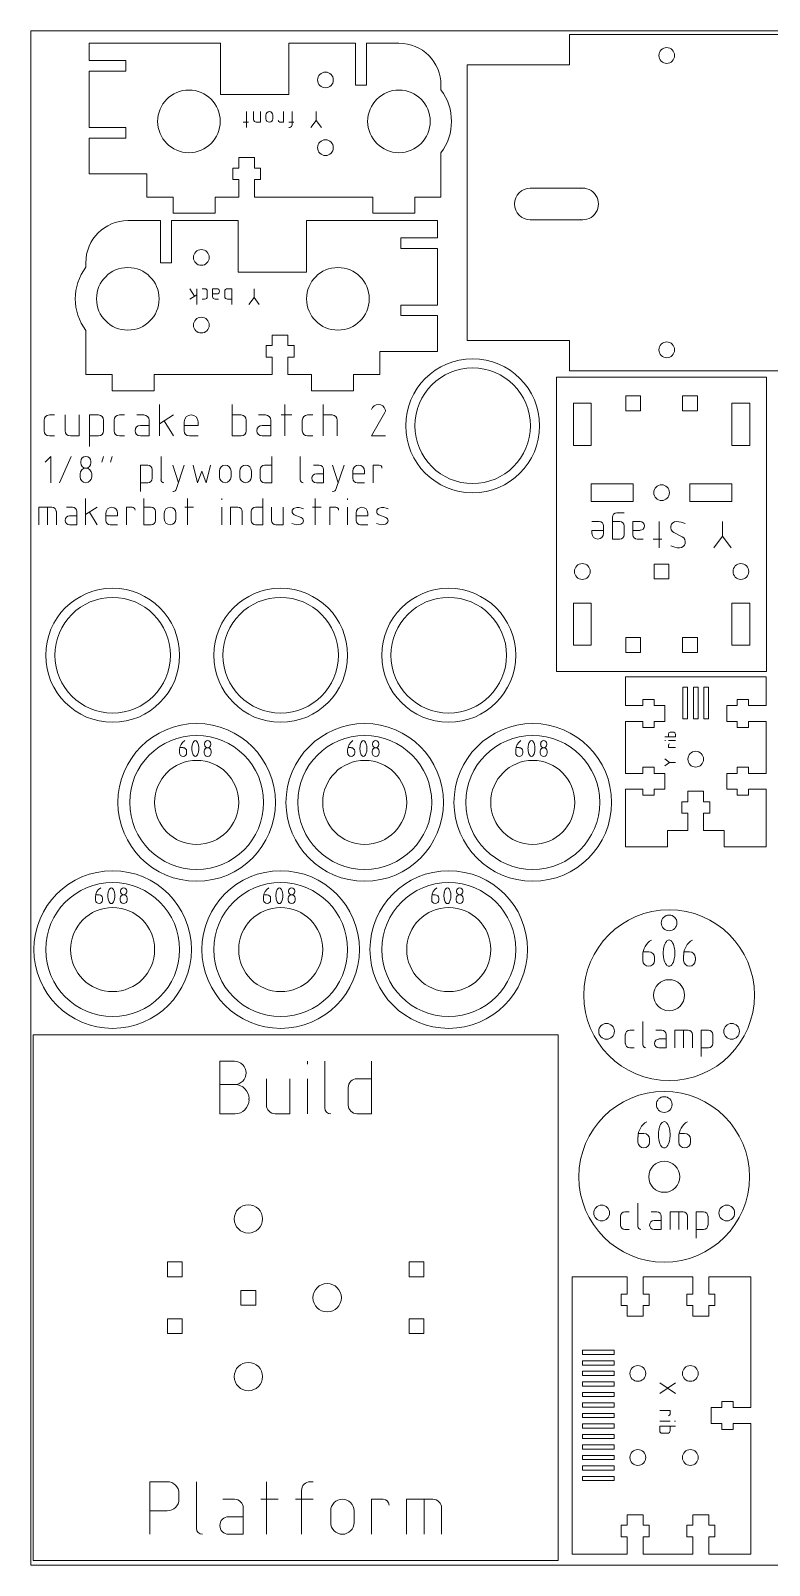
# Model space of a CAD drawing. Header units: millimetres. Extents: x 0 to 292, y 0 to 292.
# Drawn here: x 0 to 140.7, y 0 to 292 of the extents above; entities that cross this region are included whole.
import ezdxf

# ---------------------------------------------------------------- set-up
doc = ezdxf.new("R2010")
doc.units = ezdxf.units.MM
doc.layers.get('0').update_dxf_attribs({"linetype": 'CONTINUOUS', "lineweight": 25, "true_color": 0x000000})
for name, color, linetype, lineweight, true_color in [('borders', 4, 'CONTINUOUS', 0, 0x00ffff), ('build-platform', 7, 'CONTINUOUS', 0, 0x000000), ('cut', 7, 'CONTINUOUS', 0, 0x000000), ('cuts', 7, 'CONTINUOUS', 0, 0x000000), ('etch', 4, 'CONTINUOUS', 0, 0x00ffff), ('main-deck', 7, 'CONTINUOUS', 0, 0x000000), ('rib', 7, 'CONTINUOUS', 0, 0x000000), ('text', 4, 'CONTINUOUS', 0, 0x00ffff)]:
    doc.layers.add(name, color=color, linetype=linetype, lineweight=lineweight, true_color=true_color)

# ---------------------------------------------------------------- blocks, each defined once
blk = doc.blocks.new('m3-t-slot')
at = {"layer": 'cuts'}
for p, q in [((-1.5, 7.5), (1.5, 7.5)), ((-1.5, 5.5), (-1.5, 7.5)), ((1.5, 7.5), (1.5, 5.5)), ((-2.66, 3.33), (-2.66, 5.5)), ((-2.66, 5.5), (-1.5, 5.5)), ((-1.5, 3.33), (-2.66, 3.33)), ((-1.5, 0), (-1.5, 3.33)), ((1.5, 5.5), (2.66, 5.5)), ((2.66, 3.33), (1.5, 3.33)), ((1.5, 3.33), (1.5, 0)), ((2.66, 5.5), (2.66, 3.33))]:
    blk.add_line(p, q, dxfattribs=at)

msp = doc.modelspace()

# ---------------------------------------------------------------- linework, layer by layer
at = {"layer": 'borders'}
for p, q in [((292, 292), (0, 292)), ((0, 292), (0, 0)), ((2.73, 209.89), (3.84, 211)), ((3.84, 211), (3.84, 206)), ((7.73, 211), (5.51, 206)), ((13.57, 209.89), (13.84, 211)), ((15.23, 209.89), (15.51, 211)), ((24.82, 211), (24.82, 206.55)), ((45.93, 211), (45.93, 206)), ((51.34, 211), (51.34, 206.55)), ((9.4, 207.66), (9.4, 207.11)), ((9.54, 210.03), (9.54, 209.75)), ((11.48, 209.75), (11.48, 210.03)), ((11.62, 207.11), (11.62, 207.66)), ((22.32, 209.33), (20.93, 209.33)), ((20.93, 209.33), (20.93, 204.33)), ((23.15, 206.83), (23.15, 208.5)), ((27.04, 209.33), (28.15, 206)), ((29.26, 209.33), (27.72, 204.71)), ((30.93, 209.33), (31.76, 206)), ((31.76, 206), (32.59, 208.22)), ((32.59, 208.22), (33.43, 206)), ((33.43, 206), (34.26, 209.33)), ((35.93, 208.22), (35.93, 207.11)), ((38.15, 207.11), (38.15, 208.22)), ((39.82, 208.22), (39.82, 207.11)), ((42.04, 207.11), (42.04, 208.22)), ((43.7, 206.83), (43.7, 208.5)), ((44.54, 209.33), (45.93, 209.33)), ((53.84, 209.33), (54.95, 209.33)), ((54.4, 207.66), (55.79, 207.66)), ((55.79, 208.5), (55.79, 206)), ((57.45, 209.33), (58.57, 206)), ((59.68, 209.33), (58.14, 204.71)), ((61.34, 208.22), (61.34, 206.83)), ((61.34, 207.66), (63.57, 207.66)), ((63.57, 207.66), (63.57, 208.22)), ((65.23, 206), (65.23, 209.33)), ((65.23, 209.33), (66.34, 209.33)), ((20.93, 206), (22.32, 206)), ((45.93, 206), (44.54, 206)), ((55.79, 206), (54.4, 206)), ((62.18, 206), (63.57, 206)), ((10.44, 203), (10.44, 198)), ((21.55, 203), (21.55, 198)), ((27.19, 204.33), (27.04, 204.33)), ((29.89, 203), (29.89, 198)), ((36.41, 202.72), (36.41, 203)), ((44.19, 203), (44.19, 198)), ((54.19, 203), (54.19, 198)), ((57.61, 204.33), (57.45, 204.33)), ((60.3, 202.72), (60.3, 203)), ((1.55, 198), (1.55, 201.33)), ((1.55, 201.33), (4.05, 201.33)), ((3.22, 201.33), (3.22, 198)), ((4.89, 200.5), (4.89, 198)), ((6.83, 201.33), (7.94, 201.33)), ((7.39, 199.66), (8.77, 199.66)), ((8.77, 200.5), (8.77, 198)), ((10.44, 199.94), (12.66, 201.33)), ((11.18, 200.4), (12.66, 198)), ((14.33, 200.22), (14.33, 198.83)), ((14.33, 199.66), (16.55, 199.66)), ((16.55, 199.66), (16.55, 200.22)), ((18.22, 198), (18.22, 201.33)), ((18.22, 201.33), (19.33, 201.33)), ((22.94, 201.33), (21.55, 201.33)), ((23.77, 198.83), (23.77, 200.5)), ((25.44, 200.22), (25.44, 199.11)), ((27.66, 199.11), (27.66, 200.22)), ((29.33, 201.33), (31, 201.33)), ((36.41, 198), (36.41, 201.33)), ((38.08, 198), (38.08, 201.33)), ((38.08, 201.33), (39.47, 201.33)), ((40.3, 200.5), (40.3, 198)), ((41.97, 198.83), (41.97, 200.5)), ((42.8, 201.33), (44.19, 201.33)), ((45.86, 201.33), (45.86, 198.83)), ((48.08, 198), (48.08, 201.33)), ((50.2, 199.9), (51.52, 199.36)), ((53.64, 201.33), (55.3, 201.33)), ((56.97, 198), (56.97, 201.33)), ((56.97, 201.33), (58.08, 201.33)), ((60.3, 198), (60.3, 201.33)), ((61.97, 200.22), (61.97, 198.83)), ((61.97, 199.66), (64.19, 199.66)), ((64.19, 199.66), (64.19, 200.22)), ((66.31, 199.9), (67.63, 199.36)), ((8.77, 198), (7.39, 198)), ((15.16, 198), (16.55, 198)), ((21.55, 198), (22.94, 198)), ((44.19, 198), (42.8, 198)), ((46.69, 198), (48.08, 198)), ((62.8, 198), (64.19, 198)), ((0, 0), (292, 0))]:
    msp.add_line(p, q, dxfattribs=at)
for centre, radius, start, end in [((10.51, 210.03), 0.972, 0, 180), ((10.51, 207.66), 1.11, 0, 180), ((10.51, 209.75), 0.972, 180, 0), ((22.32, 208.5), 0.833, 0, 90), ((37.04, 208.22), 1.11, 0, 180), ((40.93, 208.22), 1.11, 0, 180), ((44.54, 208.5), 0.833, 90, 180), ((54.4, 206.83), 0.833, 90, 270), ((54.95, 208.5), 0.833, 0, 90), ((62.45, 208.22), 1.11, 0, 180), ((66.34, 208.78), 0.556, 0, 90), ((10.51, 207.11), 1.11, 180, 0), ((22.32, 206.83), 0.833, 270, 0), ((25.37, 206.55), 0.556, 180, 270), ((27.19, 204.89), 0.556, 270, 341.6), ((37.04, 207.11), 1.11, 180, 0), ((40.93, 207.11), 1.11, 180, 0), ((44.54, 206.83), 0.833, 180, 270), ((51.9, 206.55), 0.556, 180, 270), ((57.61, 204.89), 0.556, 270, 341.6), ((62.18, 206.83), 0.833, 180, 270), ((4.05, 200.5), 0.833, 0, 90), ((7.39, 198.83), 0.833, 90, 270), ((7.94, 200.5), 0.833, 0, 90), ((15.44, 200.22), 1.11, 0, 180), ((15.16, 198.83), 0.833, 180, 270), ((19.33, 200.78), 0.556, 0, 90), ((22.94, 200.5), 0.833, 0, 90), ((22.94, 198.83), 0.833, 270, 0), ((26.55, 200.22), 1.11, 0, 180), ((26.55, 199.11), 1.11, 180, 0), ((39.47, 200.5), 0.833, 0, 90), ((42.8, 200.5), 0.833, 90, 180), ((42.8, 198.83), 0.833, 180, 270), ((46.69, 198.83), 0.833, 180, 270), ((50.45, 200.52), 0.667, 108.3, 247.8), ((50.95, 199.01), 2.25, 63.1, 108.3), ((51.26, 198.74), 0.667, 288.3, 67.79), ((58.08, 200.78), 0.556, 0, 90), ((63.08, 200.22), 1.11, 0, 180), ((62.8, 198.83), 0.833, 180, 270), ((66.56, 200.52), 0.667, 108.3, 247.8), ((67.06, 199.01), 2.25, 63.1, 108.3), ((67.38, 198.74), 0.667, 288.3, 67.79), ((50.77, 200.25), 2.25, 243.1, 288.3), ((66.88, 200.25), 2.25, 243.1, 288.3)]:
    msp.add_arc(centre, radius, start, end, dxfattribs=at)
at = {"layer": 'build-platform'}
for p, q in [((0.46, 0.91), (0.46, 100.91)), ((0.46, 100.91), (100.46, 100.91)), ((100.46, 100.91), (100.46, 0.91)), ((28.87, 57.72), (26.05, 57.72)), ((26.05, 57.72), (26.05, 54.9)), ((28.87, 54.9), (28.87, 57.72)), ((74.87, 57.72), (72.05, 57.72)), ((72.05, 57.72), (72.05, 54.9)), ((74.87, 54.9), (74.87, 57.72)), ((26.05, 54.9), (28.87, 54.9)), ((72.05, 54.9), (74.87, 54.9)), ((42.87, 52.32), (40.05, 52.32)), ((40.05, 52.32), (40.05, 49.5)), ((42.87, 49.5), (42.87, 52.32)), ((28.87, 46.92), (26.05, 46.92)), ((26.05, 46.92), (26.05, 44.1)), ((28.87, 44.1), (28.87, 46.92)), ((40.05, 49.5), (42.87, 49.5)), ((74.87, 46.92), (72.05, 46.92)), ((72.05, 46.92), (72.05, 44.1)), ((74.87, 44.1), (74.87, 46.92)), ((26.05, 44.1), (28.87, 44.1)), ((72.05, 44.1), (74.87, 44.1)), ((100.46, 0.91), (0.46, 0.91))]:
    msp.add_line(p, q, dxfattribs=at)
for centre in [(41.46, 65.91), (56.46, 50.91), (41.46, 35.91)]:
    msp.add_circle(centre, 2.7, dxfattribs=at)
at = {"layer": 'cut'}
for centre, radius in [((84.16, 216.83), 12.75), ((84.16, 216.83), 11), ((15.61, 173.16), 12.75), ((15.61, 173.16), 11), ((47.61, 173.16), 12.75), ((47.61, 173.16), 11), ((79.61, 173.16), 12.75), ((79.61, 173.16), 11), ((31.61, 145.16), 15), ((63.61, 145.16), 15), ((95.61, 145.16), 15), ((31.61, 145.16), 8), ((63.61, 145.16), 8), ((95.61, 145.16), 8), ((15.61, 117.16), 15), ((47.61, 117.16), 15), ((79.61, 117.16), 15), ((15.61, 117.16), 8), ((47.61, 117.16), 8), ((79.61, 117.16), 8), ((121.57, 108.48), 16.25), ((121.57, 122.23), 1.5), ((121.57, 108.48), 2.95), ((109.66, 101.61), 1.5), ((133.47, 101.61), 1.5), ((120.64, 73.92), 16.25), ((120.64, 87.67), 1.5), ((120.64, 73.92), 2.95), ((108.73, 67.04), 1.5), ((132.55, 67.04), 1.5)]:
    msp.add_circle(centre, radius, dxfattribs=at)
at = {"layer": 'cuts'}
for p, q in [((11.13, 289.63), (36.13, 289.63)), ((11.13, 286.33), (11.13, 289.63)), ((36.13, 289.63), (36.13, 279.83)), ((49.13, 279.83), (49.13, 289.63)), ((49.13, 289.63), (61.83, 289.63)), ((61.83, 289.63), (61.83, 281.63)), ((63.93, 289.63), (70.13, 289.63)), ((63.93, 281.63), (63.93, 289.63)), ((18.13, 286.33), (11.13, 286.33)), ((18.13, 284.33), (18.13, 286.33)), ((18.13, 284.33), (11.13, 284.33)), ((11.13, 273.55), (11.13, 284.33)), ((61.83, 281.63), (63.93, 281.63)), ((78.13, 281.63), (78.13, 280.75)), ((36.13, 279.83), (49.13, 279.83)), ((18.13, 273.55), (11.13, 273.55)), ((18.13, 271.55), (18.13, 273.55)), ((11.13, 271.55), (18.13, 271.55)), ((11.13, 264.75), (11.13, 271.55)), ((78.13, 268.75), (78.13, 260.35)), ((22.13, 264.75), (11.13, 264.75)), ((22.13, 260.35), (22.13, 264.75)), ((22.13, 260.35), (27.13, 260.35)), ((27.13, 260.35), (27.13, 257.25)), ((35.13, 257.25), (35.13, 260.35)), ((35.13, 260.35), (39.63, 260.35)), ((42.63, 260.35), (65.13, 260.35)), ((65.13, 260.35), (65.13, 257.25)), ((73.13, 257.25), (73.13, 260.35)), ((73.13, 260.35), (78.13, 260.35)), ((27.13, 257.25), (35.13, 257.25)), ((65.13, 257.25), (73.13, 257.25)), ((24.7, 255.86), (18.5, 255.86)), ((24.7, 247.86), (24.7, 255.86)), ((39.5, 255.86), (26.8, 255.86)), ((26.8, 255.86), (26.8, 247.86)), ((39.5, 246.06), (39.5, 255.86)), ((52.5, 255.86), (52.5, 246.06)), ((77.5, 255.86), (52.5, 255.86)), ((77.5, 252.56), (77.5, 255.86)), ((70.5, 252.56), (77.5, 252.56)), ((70.5, 250.56), (70.5, 252.56)), ((70.5, 250.56), (77.5, 250.56)), ((77.5, 239.78), (77.5, 250.56)), ((10.5, 247.86), (10.5, 246.98)), ((26.8, 247.86), (24.7, 247.86)), ((52.5, 246.06), (39.5, 246.06)), ((70.5, 237.78), (70.5, 239.78)), ((70.5, 239.78), (77.5, 239.78)), ((77.5, 237.78), (70.5, 237.78)), ((77.5, 230.98), (77.5, 237.78)), ((10.5, 234.98), (10.5, 226.58)), ((66.5, 230.98), (77.5, 230.98)), ((66.5, 226.58), (66.5, 230.98)), ((15.5, 226.58), (10.5, 226.58)), ((15.5, 223.48), (15.5, 226.58)), ((23.5, 226.58), (23.5, 223.48)), ((46, 226.58), (23.5, 226.58)), ((53.5, 226.58), (49, 226.58)), ((53.5, 223.48), (53.5, 226.58)), ((61.5, 226.58), (61.5, 223.48)), ((66.5, 226.58), (61.5, 226.58)), ((100.14, 170.1), (100.14, 226.1)), ((100.14, 226.1), (140.14, 226.1)), ((140.14, 226.1), (140.14, 170.1)), ((23.5, 223.48), (15.5, 223.48)), ((61.5, 223.48), (53.5, 223.48)), ((116.15, 222.51), (113.33, 222.51)), ((113.33, 222.51), (113.33, 219.69)), ((116.15, 219.69), (116.15, 222.51)), ((126.95, 222.51), (124.13, 222.51)), ((124.13, 222.51), (124.13, 219.69)), ((126.95, 219.69), (126.95, 222.51)), ((103.34, 213.1), (103.34, 221.1)), ((103.34, 221.1), (106.74, 221.1)), ((106.74, 221.1), (106.74, 213.1)), ((113.33, 219.69), (116.15, 219.69)), ((124.13, 219.69), (126.95, 219.69)), ((133.54, 213.1), (133.54, 221.1)), ((133.54, 221.1), (136.94, 221.1)), ((136.94, 221.1), (136.94, 213.1)), ((106.74, 213.1), (103.34, 213.1)), ((136.94, 213.1), (133.54, 213.1)), ((106.74, 202.4), (106.74, 205.8)), ((106.74, 205.8), (114.74, 205.8)), ((114.74, 205.8), (114.74, 202.4)), ((125.54, 202.4), (125.54, 205.8)), ((125.54, 205.8), (133.54, 205.8)), ((133.54, 205.8), (133.54, 202.4)), ((114.74, 202.4), (106.74, 202.4)), ((133.54, 202.4), (125.54, 202.4)), ((121.55, 190.51), (118.73, 190.51)), ((118.73, 190.51), (118.73, 187.69)), ((121.55, 187.69), (121.55, 190.51)), ((118.73, 187.69), (121.55, 187.69)), ((103.34, 175.1), (103.34, 183.1)), ((103.34, 183.1), (106.74, 183.1)), ((106.74, 183.1), (106.74, 175.1)), ((133.54, 175.1), (133.54, 183.1)), ((133.54, 183.1), (136.94, 183.1)), ((136.94, 183.1), (136.94, 175.1)), ((116.15, 176.51), (113.33, 176.51)), ((113.33, 176.51), (113.33, 173.69)), ((116.15, 173.69), (116.15, 176.51)), ((126.95, 176.51), (124.13, 176.51)), ((124.13, 176.51), (124.13, 173.69)), ((126.95, 173.69), (126.95, 176.51)), ((106.74, 175.1), (103.34, 175.1)), ((113.33, 173.69), (116.15, 173.69)), ((124.13, 173.69), (126.95, 173.69)), ((136.94, 175.1), (133.54, 175.1)), ((140.14, 170.1), (100.14, 170.1)), ((140.04, 169.07), (113.24, 169.07)), ((113.24, 169.07), (113.24, 163.57)), ((125.09, 167.07), (124.19, 167.07)), ((124.19, 167.07), (124.19, 161.07)), ((125.09, 161.07), (125.09, 167.07)), ((127.09, 167.07), (126.19, 167.07)), ((126.19, 167.07), (126.19, 161.07)), ((127.09, 161.07), (127.09, 167.07)), ((129.09, 167.07), (128.19, 167.07)), ((128.19, 167.07), (128.19, 161.07)), ((129.09, 161.07), (129.09, 167.07)), ((140.04, 163.57), (140.04, 169.07)), ((124.19, 161.07), (125.09, 161.07)), ((126.19, 161.07), (127.09, 161.07)), ((128.19, 161.07), (129.09, 161.07)), ((113.24, 160.57), (113.24, 150.69)), ((140.04, 150.69), (140.04, 160.57)), ((113.24, 147.69), (113.24, 136.69)), ((140.04, 136.69), (140.04, 147.69)), ((121.24, 136.69), (121.24, 139.79)), ((121.24, 139.79), (125.14, 139.79)), ((128.14, 139.79), (132.04, 139.79)), ((132.04, 139.79), (132.04, 136.69)), ((113.24, 136.69), (121.24, 136.69)), ((132.04, 136.69), (140.04, 136.69))]:
    msp.add_line(p, q, dxfattribs=at)
for centre, radius in [((56.13, 282.63), 1.5), ((30.13, 274.75), 5.96), ((70.13, 274.75), 5.96), ((56.13, 269.75), 1.5), ((32.5, 248.86), 1.5), ((18.5, 240.98), 5.96), ((58.5, 240.98), 5.96), ((32.5, 235.98), 1.5), ((120.14, 204.1), 1.5), ((105.04, 189.1), 1.5), ((135.24, 189.1), 1.5), ((126.64, 153.38), 1.5)]:
    msp.add_circle(centre, radius, dxfattribs=at)
for centre, radius, start, end in [((70.13, 281.63), 8, 360, 90), ((70.13, 274.75), 10, 323.1301, 36.8699), ((18.5, 247.86), 8, 90, 180), ((18.5, 240.98), 10, 143.1301, 216.8699)]:
    msp.add_arc(centre, radius, start, end, dxfattribs=at)
at = {"layer": 'etch'}
for p, q in [((28.36, 155.18), (28.36, 154.58)), ((29.03, 155.58), (28.4, 155.58)), ((29.7, 154.58), (29.7, 154.91)), ((33.03, 154.91), (33.03, 154.58)), ((33.11, 156.33), (33.11, 156.16)), ((34.28, 156.16), (34.28, 156.33)), ((34.36, 154.58), (34.36, 154.91)), ((60.36, 155.18), (60.36, 154.58)), ((61.03, 155.58), (60.4, 155.58)), ((61.7, 154.58), (61.7, 154.91)), ((65.03, 154.91), (65.03, 154.58)), ((65.11, 156.33), (65.11, 156.16)), ((66.28, 156.16), (66.28, 156.33)), ((66.36, 154.58), (66.36, 154.91)), ((92.36, 155.18), (92.36, 154.58)), ((93.03, 155.58), (92.4, 155.58)), ((93.7, 154.58), (93.7, 154.91)), ((97.03, 154.91), (97.03, 154.58)), ((97.11, 156.33), (97.11, 156.16)), ((98.28, 156.16), (98.28, 156.33)), ((98.36, 154.58), (98.36, 154.91)), ((12.36, 127.18), (12.36, 126.58)), ((13.03, 127.58), (12.4, 127.58)), ((13.7, 126.58), (13.7, 126.91)), ((17.03, 126.91), (17.03, 126.58)), ((17.11, 128.33), (17.11, 128.16)), ((18.28, 128.16), (18.28, 128.33)), ((18.36, 126.58), (18.36, 126.91)), ((44.36, 127.18), (44.36, 126.58)), ((45.03, 127.58), (44.4, 127.58)), ((45.7, 126.58), (45.7, 126.91)), ((49.03, 126.91), (49.03, 126.58)), ((49.11, 128.33), (49.11, 128.16)), ((50.28, 128.16), (50.28, 128.33)), ((50.36, 126.58), (50.36, 126.91)), ((76.36, 127.18), (76.36, 126.58)), ((77.03, 127.58), (76.4, 127.58)), ((77.7, 126.58), (77.7, 126.91)), ((81.03, 126.91), (81.03, 126.58)), ((81.11, 128.33), (81.11, 128.16)), ((82.28, 128.16), (82.28, 128.33)), ((82.36, 126.58), (82.36, 126.91)), ((116.57, 116.09), (116.57, 115.09)), ((117.68, 116.76), (116.63, 116.76)), ((118.79, 115.09), (118.79, 115.65)), ((124.34, 116.09), (124.34, 115.09)), ((125.45, 116.76), (124.41, 116.76)), ((126.57, 115.09), (126.57, 115.65)), ((116.57, 103.48), (116.57, 99.04)), ((113.23, 100.98), (113.23, 99.31)), ((114.9, 101.81), (114.07, 101.81)), ((119.07, 101.81), (120.18, 101.81)), ((119.62, 100.15), (121.01, 100.15)), ((121.01, 100.98), (121.01, 98.48)), ((122.68, 98.48), (122.68, 101.81)), ((122.68, 101.81), (125.18, 101.81)), ((124.34, 101.81), (124.34, 98.48)), ((126.01, 100.98), (126.01, 98.48)), ((129.07, 101.81), (127.68, 101.81)), ((127.68, 101.81), (127.68, 96.81)), ((129.9, 99.31), (129.9, 100.98)), ((114.07, 98.48), (114.9, 98.48)), ((121.01, 98.48), (119.62, 98.48)), ((127.68, 98.48), (129.07, 98.48)), ((116.75, 82.19), (115.71, 82.19)), ((124.53, 82.19), (123.49, 82.19)), ((115.64, 81.53), (115.64, 80.53)), ((117.86, 80.53), (117.86, 81.08)), ((123.42, 81.53), (123.42, 80.53)), ((125.64, 80.53), (125.64, 81.08)), ((113.98, 67.25), (113.14, 67.25)), ((115.64, 68.92), (115.64, 64.47)), ((118.14, 67.25), (119.25, 67.25)), ((121.75, 63.92), (121.75, 67.25)), ((121.75, 67.25), (124.25, 67.25)), ((123.42, 67.25), (123.42, 63.92)), ((128.14, 67.25), (126.75, 67.25)), ((126.75, 67.25), (126.75, 62.25)), ((112.31, 66.42), (112.31, 64.75)), ((118.7, 65.58), (120.09, 65.58)), ((120.09, 66.42), (120.09, 63.92)), ((125.09, 66.42), (125.09, 63.92)), ((128.98, 64.75), (128.98, 66.42)), ((113.14, 63.92), (113.98, 63.92)), ((120.09, 63.92), (118.7, 63.92)), ((126.75, 63.92), (128.14, 63.92))]:
    msp.add_line(p, q, dxfattribs=at)
for centre in [(31.61, 145.16), (63.61, 145.16), (95.61, 145.16), (15.61, 117.16), (47.61, 117.16), (79.61, 117.16)]:
    msp.add_circle(centre, 12.75, dxfattribs=at)
for centre, radius, start, end in [((30.36, 155.18), 2, 120, 180), ((29.03, 154.91), 0.667, 0, 90), ((33.83, 155.42), 3.13, 167.9, 180.2), ((33.83, 155.4), 3.13, 179.8, 192.1), ((32.34, 155.78), 1.6, 143.2, 169.5), ((31.36, 156.55), 0.363, 32.76, 147.2), ((30.38, 155.78), 1.6, 10.51, 36.77), ((28.89, 155.42), 3.13, 359.8, 12.09), ((28.89, 155.4), 3.13, 347.9, 0.1885), ((33.7, 154.91), 0.667, 0, 180), ((33.7, 156.33), 0.583, 0, 180), ((33.7, 156.16), 0.583, 180, 0), ((62.36, 155.18), 2, 120, 180), ((61.03, 154.91), 0.667, 0, 90), ((65.83, 155.42), 3.13, 167.9, 180.2), ((65.83, 155.4), 3.13, 179.8, 192.1), ((64.34, 155.78), 1.6, 143.2, 169.5), ((63.36, 156.55), 0.363, 32.76, 147.2), ((62.38, 155.78), 1.6, 10.51, 36.77), ((60.89, 155.42), 3.13, 359.8, 12.09), ((60.89, 155.4), 3.13, 347.9, 0.1885), ((65.7, 154.91), 0.667, 0, 180), ((65.7, 156.33), 0.583, 0, 180), ((65.7, 156.16), 0.583, 180, 0), ((94.36, 155.18), 2, 120, 180), ((93.03, 154.91), 0.667, 0, 90), ((97.83, 155.42), 3.13, 167.9, 180.2), ((97.83, 155.4), 3.13, 179.8, 192.1), ((96.34, 155.78), 1.6, 143.2, 169.5), ((95.36, 156.55), 0.363, 32.76, 147.2), ((94.38, 155.78), 1.6, 10.51, 36.77), ((92.89, 155.42), 3.13, 359.8, 12.09), ((92.89, 155.4), 3.13, 347.9, 0.1885), ((97.7, 154.91), 0.667, 0, 180), ((97.7, 156.33), 0.583, 0, 180), ((97.7, 156.16), 0.583, 180, 0), ((29.03, 154.58), 0.667, 180, 0), ((32.34, 155.04), 1.6, 190.5, 216.8), ((31.36, 154.27), 0.363, 212.8, 327.2), ((30.38, 155.04), 1.6, 323.2, 349.5), ((33.7, 154.58), 0.667, 180, 0), ((61.03, 154.58), 0.667, 180, 0), ((64.34, 155.04), 1.6, 190.5, 216.8), ((63.36, 154.27), 0.363, 212.8, 327.2), ((62.38, 155.04), 1.6, 323.2, 349.5), ((65.7, 154.58), 0.667, 180, 0), ((93.03, 154.58), 0.667, 180, 0), ((96.34, 155.04), 1.6, 190.5, 216.8), ((95.36, 154.27), 0.363, 212.8, 327.2), ((94.38, 155.04), 1.6, 323.2, 349.5), ((97.7, 154.58), 0.667, 180, 0), ((14.36, 127.18), 2, 120, 180), ((16.34, 127.78), 1.6, 143.2, 169.5), ((15.36, 128.55), 0.363, 32.76, 147.2), ((14.38, 127.78), 1.6, 10.51, 36.77), ((17.7, 128.33), 0.583, 0, 180), ((46.36, 127.18), 2, 120, 180), ((48.34, 127.78), 1.6, 143.2, 169.5), ((47.36, 128.55), 0.363, 32.76, 147.2), ((46.38, 127.78), 1.6, 10.51, 36.77), ((49.7, 128.33), 0.583, 0, 180), ((78.36, 127.18), 2, 120, 180), ((80.34, 127.78), 1.6, 143.2, 169.5), ((79.36, 128.55), 0.363, 32.76, 147.2), ((78.38, 127.78), 1.6, 10.51, 36.77), ((81.7, 128.33), 0.583, 0, 180), ((13.03, 126.58), 0.667, 180, 0), ((13.03, 126.91), 0.667, 0, 90), ((17.83, 127.42), 3.13, 167.9, 180.2), ((17.83, 127.4), 3.13, 179.8, 192.1), ((16.34, 127.04), 1.6, 190.5, 216.8), ((15.36, 126.27), 0.363, 212.8, 327.2), ((14.38, 127.04), 1.6, 323.2, 349.5), ((12.89, 127.42), 3.13, 359.8, 12.09), ((12.89, 127.4), 3.13, 347.9, 0.1885), ((17.7, 126.91), 0.667, 0, 180), ((17.7, 126.58), 0.667, 180, 0), ((17.7, 128.16), 0.583, 180, 0), ((45.03, 126.58), 0.667, 180, 0), ((45.03, 126.91), 0.667, 0, 90), ((49.83, 127.42), 3.13, 167.9, 180.2), ((49.83, 127.4), 3.13, 179.8, 192.1), ((48.34, 127.04), 1.6, 190.5, 216.8), ((47.36, 126.27), 0.363, 212.8, 327.2), ((46.38, 127.04), 1.6, 323.2, 349.5), ((44.89, 127.42), 3.13, 359.8, 12.09), ((44.89, 127.4), 3.13, 347.9, 0.1885), ((49.7, 126.91), 0.667, 0, 180), ((49.7, 126.58), 0.667, 180, 0), ((49.7, 128.16), 0.583, 180, 0), ((77.03, 126.58), 0.667, 180, 0), ((77.03, 126.91), 0.667, 0, 90), ((81.83, 127.42), 3.13, 167.9, 180.2), ((81.83, 127.4), 3.13, 179.8, 192.1), ((80.34, 127.04), 1.6, 190.5, 216.8), ((79.36, 126.27), 0.363, 212.8, 327.2), ((78.38, 127.04), 1.6, 323.2, 349.5), ((76.89, 127.42), 3.13, 359.8, 12.09), ((76.89, 127.4), 3.13, 347.9, 0.1885), ((81.7, 126.91), 0.667, 0, 180), ((81.7, 126.58), 0.667, 180, 0), ((81.7, 128.16), 0.583, 180, 0), ((119.9, 116.09), 3.33, 120, 180), ((125.68, 116.5), 5.22, 167.9, 180.2), ((123.19, 117.11), 2.67, 143.2, 169.5), ((121.57, 118.38), 0.606, 32.76, 147.2), ((119.94, 117.11), 2.67, 10.51, 36.77), ((117.45, 116.5), 5.22, 359.8, 12.09), ((127.68, 116.09), 3.33, 120, 180), ((117.68, 115.09), 1.11, 180, 0), ((117.68, 115.65), 1.11, 0, 90), ((125.68, 116.46), 5.22, 179.8, 192.1), ((123.19, 115.86), 2.67, 190.5, 216.8), ((121.57, 114.59), 0.606, 212.8, 327.2), ((119.94, 115.86), 2.67, 323.2, 349.5), ((117.45, 116.46), 5.22, 347.9, 0.1885), ((125.45, 115.09), 1.11, 180, 0), ((125.45, 115.65), 1.11, 0, 90), ((114.07, 100.98), 0.833, 90, 180), ((114.07, 99.31), 0.833, 180, 270), ((119.62, 99.31), 0.833, 90, 270), ((120.18, 100.98), 0.833, 0, 90), ((125.18, 100.98), 0.833, 0, 90), ((129.07, 100.98), 0.833, 0, 90), ((129.07, 99.31), 0.833, 270, 0), ((117.12, 99.04), 0.556, 180, 270), ((118.98, 81.53), 3.33, 120, 180), ((116.75, 81.08), 1.11, 0, 90), ((124.76, 81.93), 5.22, 167.9, 180.2), ((124.76, 81.9), 5.22, 179.8, 192.1), ((122.27, 82.54), 2.67, 143.2, 169.5), ((120.64, 83.81), 0.606, 32.76, 147.2), ((119.01, 82.54), 2.67, 10.51, 36.77), ((116.53, 81.93), 5.22, 359.8, 12.09), ((116.53, 81.9), 5.22, 347.9, 0.1885), ((126.75, 81.53), 3.33, 120, 180), ((124.53, 81.08), 1.11, 0, 90), ((116.75, 80.53), 1.11, 180, 0), ((122.27, 81.29), 2.67, 190.5, 216.8), ((120.64, 80.02), 0.606, 212.8, 327.2), ((119.01, 81.29), 2.67, 323.2, 349.5), ((124.53, 80.53), 1.11, 180, 0), ((113.14, 66.42), 0.833, 90, 180), ((119.25, 66.42), 0.833, 0, 90), ((124.25, 66.42), 0.833, 0, 90), ((128.14, 66.42), 0.833, 0, 90), ((113.14, 64.75), 0.833, 180, 270), ((116.2, 64.47), 0.556, 180, 270), ((118.7, 64.75), 0.833, 90, 270), ((128.14, 64.75), 0.833, 270, 0)]:
    msp.add_arc(centre, radius, start, end, dxfattribs=at)
at = {"layer": 'main-deck'}
for p, q in [((270.04, 291.28), (102.62, 291.28)), ((102.62, 285.48), (102.62, 291.28)), ((83.12, 285.48), (83.12, 233.08)), ((83.12, 285.48), (102.62, 285.48)), ((105.12, 262.03), (95.12, 262.03)), ((95.12, 256.03), (105.12, 256.03)), ((83.12, 233.08), (102.62, 233.08)), ((102.62, 233.08), (102.62, 227.28)), ((102.62, 227.28), (270.04, 227.28))]:
    msp.add_line(p, q, dxfattribs=at)
for centre in [(121.12, 287.28), (121.12, 231.28)]:
    msp.add_circle(centre, 1.5, dxfattribs=at)
for centre, start, end in [((95.12, 259.03), 90, 270), ((105.12, 259.03), 260.4059, 99.5941)]:
    msp.add_arc(centre, 3, start, end, dxfattribs=at)
at = {"layer": 'rib'}
for p, q in [((103.11, 54.91), (113.61, 54.91)), ((103.11, 2.11), (103.11, 54.91)), ((116.61, 54.91), (126.11, 54.91)), ((129.11, 54.91), (137.11, 54.91)), ((137.11, 54.91), (137.11, 30.01)), ((105.11, 40.91), (111.11, 40.91)), ((105.11, 40.11), (105.11, 40.91)), ((111.11, 40.91), (111.11, 40.11)), ((111.11, 40.11), (105.11, 40.11)), ((105.11, 38.91), (111.11, 38.91)), ((105.11, 38.11), (105.11, 38.91)), ((111.11, 38.11), (105.11, 38.11)), ((111.11, 38.91), (111.11, 38.11)), ((105.11, 36.91), (111.11, 36.91)), ((105.11, 36.11), (105.11, 36.91)), ((111.11, 36.11), (105.11, 36.11)), ((111.11, 36.91), (111.11, 36.11)), ((105.11, 34.91), (111.11, 34.91)), ((105.11, 34.11), (105.11, 34.91)), ((111.11, 34.11), (105.11, 34.11)), ((105.11, 32.91), (111.11, 32.91)), ((105.11, 32.11), (105.11, 32.91)), ((111.11, 34.91), (111.11, 34.11)), ((111.11, 32.91), (111.11, 32.11)), ((111.11, 32.11), (105.11, 32.11)), ((105.11, 30.91), (111.11, 30.91)), ((105.11, 30.11), (105.11, 30.91)), ((111.11, 30.11), (105.11, 30.11)), ((111.11, 30.91), (111.11, 30.11)), ((105.11, 28.91), (111.11, 28.91)), ((105.11, 28.11), (105.11, 28.91)), ((111.11, 28.11), (105.11, 28.11)), ((105.11, 26.91), (111.11, 26.91)), ((105.11, 26.11), (105.11, 26.91)), ((111.11, 28.91), (111.11, 28.11)), ((111.11, 26.91), (111.11, 26.11)), ((137.11, 27.01), (137.11, 2.11)), ((111.11, 26.11), (105.11, 26.11)), ((105.11, 24.91), (111.11, 24.91)), ((105.11, 24.11), (105.11, 24.91)), ((111.11, 24.11), (105.11, 24.11)), ((111.11, 24.91), (111.11, 24.11)), ((105.11, 22.91), (111.11, 22.91)), ((105.11, 22.11), (105.11, 22.91)), ((111.11, 22.11), (105.11, 22.11)), ((105.11, 20.91), (111.11, 20.91)), ((105.11, 20.11), (105.11, 20.91)), ((111.11, 22.91), (111.11, 22.11)), ((111.11, 20.91), (111.11, 20.11)), ((111.11, 20.11), (105.11, 20.11)), ((105.11, 18.91), (111.11, 18.91)), ((105.11, 18.11), (105.11, 18.91)), ((111.11, 18.11), (105.11, 18.11)), ((111.11, 18.91), (111.11, 18.11)), ((105.11, 16.91), (111.11, 16.91)), ((105.11, 16.11), (105.11, 16.91)), ((111.11, 16.11), (105.11, 16.11)), ((111.11, 16.91), (111.11, 16.11)), ((113.61, 2.11), (103.11, 2.11)), ((126.11, 2.11), (116.61, 2.11)), ((137.11, 2.11), (129.11, 2.11))]:
    msp.add_line(p, q, dxfattribs=at)
for centre in [(115.61, 36.51), (125.61, 36.51), (115.61, 20.51), (125.61, 20.51)]:
    msp.add_circle(centre, 1.5, dxfattribs=at)
at = {"layer": 'text'}
for p, q in [((41.46, 274.6), (40.46, 274.6)), ((41.13, 273.6), (41.13, 276.6)), ((42.46, 275.1), (42.46, 276.6)), ((43.79, 274.6), (42.96, 274.6)), ((43.79, 276.6), (43.79, 274.6)), ((44.79, 275.93), (44.79, 275.26)), ((46.13, 275.26), (46.13, 275.93)), ((48.13, 274.6), (47.46, 274.6)), ((48.13, 276.6), (48.13, 274.6)), ((50.13, 274.6), (49.13, 274.6)), ((49.79, 276.6), (49.79, 274.1)), ((54.38, 274.93), (53.38, 273.6)), ((54.38, 274.93), (54.38, 276.6)), ((55.38, 273.6), (54.38, 274.93)), ((49.29, 273.6), (49.13, 273.6)), ((31.19, 241.46), (30.29, 242.91)), ((31.63, 239.91), (31.63, 242.91)), ((33.13, 242.91), (32.63, 242.91)), ((33.63, 241.41), (33.63, 242.41)), ((34.63, 241.41), (34.63, 242.91)), ((34.63, 242.91), (35.46, 242.91)), ((36.96, 242.41), (36.96, 241.41)), ((38.29, 242.91), (37.46, 242.91)), ((38.29, 239.91), (38.29, 242.91)), ((42.54, 241.24), (42.54, 242.91)), ((31.63, 241.74), (30.29, 240.91)), ((32.63, 240.91), (33.13, 240.91)), ((35.46, 241.91), (34.63, 241.91)), ((35.79, 240.91), (35.13, 240.91)), ((37.46, 240.91), (38.29, 240.91)), ((42.54, 241.24), (41.54, 239.91)), ((43.54, 239.91), (42.54, 241.24)), ((24.56, 220.89), (24.56, 214.89)), ((38.39, 220.89), (38.39, 214.89)), ((48.39, 220.89), (48.39, 214.89)), ((55.72, 220.89), (55.72, 214.89)), ((64.89, 214.89), (67.47, 219.32)), ((2.56, 217.89), (2.56, 215.89)), ((4.56, 218.89), (3.56, 218.89)), ((6.56, 218.89), (6.56, 215.89)), ((9.22, 214.89), (9.22, 218.89)), ((12.89, 218.89), (11.22, 218.89)), ((11.22, 218.89), (11.22, 212.89)), ((13.89, 215.89), (13.89, 217.89)), ((15.89, 217.89), (15.89, 215.89)), ((17.89, 218.89), (16.89, 218.89)), ((20.22, 218.89), (21.56, 218.89)), ((20.89, 216.89), (22.56, 216.89)), ((22.56, 217.89), (22.56, 214.89)), ((24.56, 217.22), (27.22, 218.89)), ((25.44, 217.77), (27.22, 214.89)), ((29.22, 217.56), (29.22, 215.89)), ((29.22, 216.89), (31.89, 216.89)), ((31.89, 216.89), (31.89, 217.56)), ((40.06, 218.89), (38.39, 218.89)), ((41.06, 215.89), (41.06, 217.89)), ((43.39, 218.89), (44.72, 218.89)), ((44.06, 216.89), (45.72, 216.89)), ((45.72, 217.89), (45.72, 214.89)), ((47.72, 218.89), (49.72, 218.89)), ((51.72, 217.89), (51.72, 215.89)), ((53.72, 218.89), (52.72, 218.89)), ((55.72, 218.89), (57.39, 218.89)), ((58.39, 217.89), (58.39, 214.89)), ((3.56, 214.89), (4.56, 214.89)), ((7.56, 214.89), (9.22, 214.89)), ((11.22, 214.89), (12.89, 214.89)), ((16.89, 214.89), (17.89, 214.89)), ((22.56, 214.89), (20.89, 214.89)), ((30.22, 214.89), (31.89, 214.89)), ((38.39, 214.89), (40.06, 214.89)), ((45.72, 214.89), (44.06, 214.89)), ((52.72, 214.89), (53.72, 214.89)), ((67.56, 214.89), (64.89, 214.89)), ((108.27, 198.6), (106.88, 198.6)), ((110.77, 199.43), (110.77, 195.27)), ((112.16, 198.6), (110.77, 198.6)), ((112.99, 200.27), (111.6, 200.27)), ((114.66, 196.1), (114.66, 198.6)), ((114.66, 198.6), (116.04, 198.6)), ((119.66, 193.6), (119.66, 198.6)), ((131.74, 195.82), (131.74, 198.6)), ((109.1, 196.93), (106.88, 196.93)), ((106.88, 196.93), (106.88, 196.38)), ((109.1, 196.38), (109.1, 197.77)), ((112.99, 196.1), (112.99, 197.77)), ((116.04, 196.93), (114.66, 196.93)), ((124.05, 195.7), (122.48, 196.5)), ((131.74, 195.82), (130.07, 193.6)), ((133.41, 193.6), (131.74, 195.82)), ((110.77, 195.27), (112.16, 195.27)), ((116.6, 195.27), (115.49, 195.27)), ((120.21, 195.27), (118.54, 195.27)), ((121.44, 158.17), (121.44, 157.62)), ((122.44, 158.51), (121.77, 158.51)), ((122.77, 157.62), (122.77, 158.17)), ((120.77, 157.62), (122.77, 157.62)), ((120.88, 156.95), (120.77, 156.95)), ((122.77, 156.95), (121.44, 156.95)), ((121.44, 155.62), (121.44, 156.06)), ((122.77, 155.62), (121.44, 155.62)), ((121.66, 152.78), (120.77, 153.45)), ((120.77, 152.12), (121.66, 152.78)), ((121.66, 152.78), (122.77, 152.78)), ((36.02, 85.91), (36.02, 95.91)), ((36.02, 95.91), (38.8, 95.91)), ((52.69, 95.35), (52.69, 95.91)), ((56.02, 95.91), (56.02, 87.02)), ((64.91, 95.91), (64.91, 85.91)), ((36.02, 91.46), (38.91, 91.46)), ((44.91, 92.58), (44.91, 87.58)), ((49.35, 85.91), (49.35, 92.58)), ((52.69, 85.91), (52.69, 92.58)), ((60.46, 87.58), (60.46, 90.91)), ((62.13, 92.58), (64.91, 92.58)), ((41.57, 88.8), (41.57, 88.58)), ((38.91, 85.91), (36.02, 85.91)), ((46.57, 85.91), (49.35, 85.91)), ((64.91, 85.91), (62.13, 85.91)), ((122.78, 34.7), (119.78, 32.7)), ((119.78, 34.7), (122.78, 32.7)), ((119.78, 29.45), (121.78, 29.45)), ((121.78, 29.45), (121.78, 28.79)), ((119.78, 27.45), (121.78, 27.45)), ((122.78, 26.45), (119.78, 26.45)), ((119.78, 26.45), (119.78, 25.62)), ((121.78, 25.62), (121.78, 26.45)), ((122.61, 27.45), (122.78, 27.45)), ((120.28, 25.12), (121.28, 25.12)), ((22.69, 5.91), (22.69, 15.91)), ((22.69, 15.91), (26.02, 15.91)), ((31.57, 15.91), (31.57, 7.02)), ((44.91, 15.91), (44.91, 5.91)), ((53.24, 15.91), (53.8, 15.91)), ((28.24, 13.69), (28.24, 12.58)), ((36.57, 12.58), (38.8, 12.58)), ((43.8, 12.58), (47.13, 12.58)), ((50.46, 12.58), (53.8, 12.58)), ((51.57, 5.91), (51.57, 14.24)), ((64.91, 5.91), (64.91, 12.58)), ((64.91, 12.58), (67.13, 12.58)), ((71.57, 5.91), (71.57, 12.58)), ((71.57, 12.58), (76.57, 12.58)), ((74.91, 12.58), (74.91, 5.91)), ((26.02, 10.35), (22.69, 10.35)), ((37.69, 9.24), (40.46, 9.24)), ((40.46, 10.91), (40.46, 5.91)), ((57.13, 10.35), (57.13, 8.13)), ((61.57, 8.13), (61.57, 10.35)), ((78.24, 10.91), (78.24, 5.91)), ((40.46, 5.91), (37.69, 5.91))]:
    msp.add_line(p, q, dxfattribs=at)
for centre, radius, start, end in [((42.96, 275.1), 0.5, 180, 270), ((45.46, 275.93), 0.667, 360, 180), ((45.46, 275.26), 0.667, 180, 360), ((47.46, 274.93), 0.333, 180, 270), ((49.29, 274.1), 0.5, 270, 360), ((33.13, 242.41), 0.5, 360, 90), ((35.46, 242.41), 0.5, 270, 90), ((37.46, 242.41), 0.5, 90, 180), ((33.13, 241.41), 0.5, 270, 360), ((35.13, 241.41), 0.5, 180, 270), ((37.46, 241.41), 0.5, 180, 270), ((66.22, 219.56), 1.33, 14.48, 165.5), ((66.89, 219.66), 0.667, 329.8, 20.53), ((3.56, 217.89), 1, 90, 180), ((12.89, 217.89), 1, 0, 90), ((16.89, 217.89), 1, 90, 180), ((20.89, 215.89), 1, 90, 270), ((21.56, 217.89), 1, 0, 90), ((30.56, 217.56), 1.33, 0, 180), ((40.06, 217.89), 1, 0, 90), ((44.06, 215.89), 1, 90, 270), ((44.72, 217.89), 1, 0, 90), ((52.72, 217.89), 1, 90, 180), ((57.39, 217.89), 1, 0, 90), ((3.56, 215.89), 1, 180, 270), ((7.56, 215.89), 1, 180, 270), ((12.89, 215.89), 1, 270, 0), ((16.89, 215.89), 1, 180, 270), ((30.22, 215.89), 1, 180, 270), ((40.06, 215.89), 1, 270, 0), ((52.72, 215.89), 1, 180, 270), ((108.27, 197.77), 0.833, 360, 90), ((111.6, 199.43), 0.833, 90, 180), ((112.16, 197.77), 0.833, 360, 90), ((116.04, 197.77), 0.833, 270, 90), ((122.99, 197.49), 1.11, 90, 242.98), ((122.99, 194.92), 3.68, 63.1, 90), ((107.99, 196.38), 1.11, 180, 360), ((112.16, 196.1), 0.833, 270, 360), ((115.49, 196.1), 0.833, 180, 270), ((123.54, 194.71), 1.11, 270, 63), ((123.54, 197.28), 3.68, 243.07, 270), ((121.77, 158.17), 0.333, 90, 180), ((122.44, 158.17), 0.333, 360, 90), ((121.66, 156.06), 0.222, 90, 180), ((38.8, 93.69), 2.22, 270, 90), ((38.91, 88.8), 2.67, 0, 90), ((62.13, 90.91), 1.67, 90, 180), ((38.91, 88.58), 2.67, 270, 0), ((46.57, 87.58), 1.67, 180, 270), ((57.13, 87.02), 1.11, 180, 270), ((62.13, 87.58), 1.67, 180, 270), ((121.44, 28.79), 0.333, 270, 360), ((120.28, 25.62), 0.5, 180, 270), ((121.28, 25.62), 0.5, 270, 360), ((26.02, 13.69), 2.22, 0, 90), ((53.24, 14.24), 1.67, 90, 180), ((26.02, 12.58), 2.22, 270, 0), ((38.8, 10.91), 1.67, 0, 90), ((59.35, 10.35), 2.22, 0, 180), ((67.13, 11.46), 1.11, 0, 90), ((76.57, 10.91), 1.67, 0, 90), ((37.69, 7.58), 1.67, 90, 270), ((32.69, 7.02), 1.11, 180, 270), ((59.35, 8.13), 2.22, 180, 0)]:
    msp.add_arc(centre, radius, start, end, dxfattribs=at)

# ---------------------------------------------------------------- block references
at = {"rotation": 90}
msp.add_blockref('m3-t-slot', (137.11, 28.51), dxfattribs=at)
at = {"layer": 'cuts', "yscale": -1, "rotation": 180}
msp.add_blockref('m3-t-slot', (41.13, 260.35), dxfattribs=at)
at = {"layer": 'cuts'}
for p, rotation in [((47.5, 226.58), 360), ((113.24, 162.07), 270), ((140.04, 162.07), 90), ((113.24, 149.19), 270), ((140.04, 149.19), 90), ((126.64, 139.79), 360)]:
    msp.add_blockref('m3-t-slot', p, dxfattribs=dict(at, rotation=rotation))
at = {"layer": 'rib', "yscale": -1, "rotation": 360}
for p in [(115.11, 54.91), (127.61, 54.91)]:
    msp.add_blockref('m3-t-slot', p, dxfattribs=at)
at = {"layer": 'rib'}
for p in [(115.11, 2.11), (127.61, 2.11)]:
    msp.add_blockref('m3-t-slot', p, dxfattribs=at)

doc.saveas('drawing.dxf')
